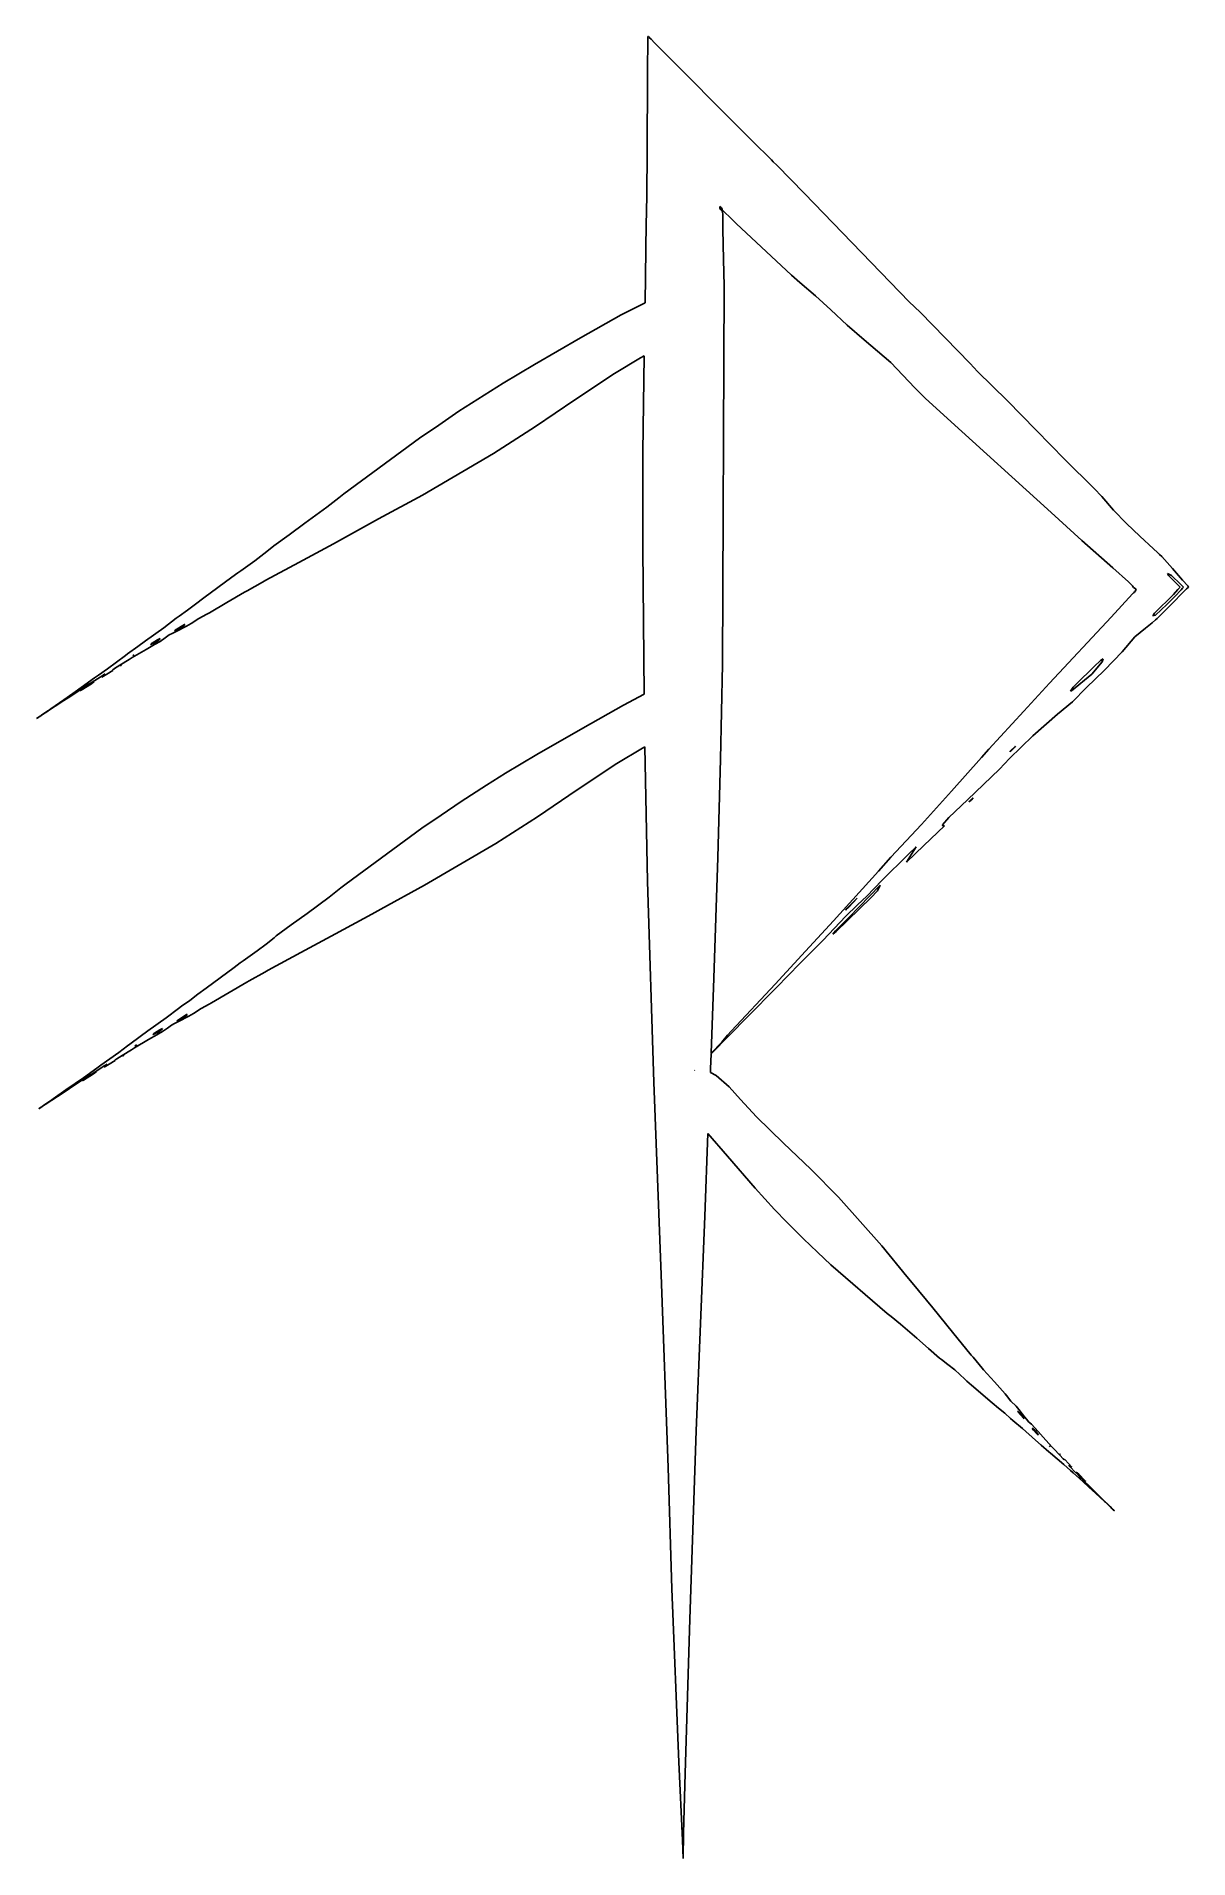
# Model space of a CAD drawing. Extents: x 0 to 118, y 0 to 186.
import ezdxf

# ---------------------------------------------------------------- set-up
doc = ezdxf.new("R2010")
doc.units = 0

msp = doc.modelspace()

# ---------------------------------------------------------------- linework, layer by layer
at = {"layer": 'Layer 1'}
for p, q in [((62.442339, 186.012555), (62.420532, 182.186575)), ((62.500759, 185.995108), (62.442339, 186.012555)), ((62.5898, 185.905), (62.500759, 185.995108)), ((62.768029, 185.724934), (62.5898, 185.905)), ((63.123883, 185.364819), (62.768029, 185.724934)), ((63.8341, 184.646), (63.123883, 185.364819)), ((65.248781, 183.21371), (63.8341, 184.646)), ((70.777111, 177.65634), (65.248781, 183.21371)), ((62.420532, 182.186575), (62.364999, 174.054935)), ((73.440961, 175.02196), (70.777111, 177.65634)), ((74.759051, 173.71727), (73.440961, 175.02196)), ((62.364999, 174.054935), (62.323083, 169.955875)), ((75.070116, 173.408756), (74.759051, 173.71727)), ((75.24714, 173.228013), (75.070116, 173.408756)), ((75.60097, 172.86652), (75.24714, 173.228013)), ((78.4294, 169.973), (75.60097, 172.86652)), ((62.323083, 169.955875), (62.303082, 168.019485)), ((89.132232, 158.929726), (78.4294, 169.973)), ((62.303082, 168.019485), (62.285105, 166.957765)), ((69.788456, 168.625687), (69.786221, 168.647816)), ((69.786221, 168.647816), (69.797287, 168.642604)), ((69.793031, 168.581432), (69.788456, 168.625687)), ((69.802818, 168.494197), (69.793031, 168.581432)), ((69.797287, 168.642604), (69.900264, 168.57388)), ((69.81367, 168.409198), (69.802818, 168.494197)), ((69.847392, 168.331217), (69.81367, 168.409198)), ((70.003562, 168.204197), (69.847392, 168.331217)), ((69.900264, 168.57388), (69.974522, 168.501112)), ((69.974522, 168.501112), (70.02931, 168.374835)), ((70.049096, 168.173133), (70.003562, 168.204197)), ((70.02931, 168.374835), (70.078882, 168.251323)), ((70.072924, 168.158556), (70.049096, 168.173133)), ((70.078989, 168.155045), (70.072924, 168.158556)), ((70.078882, 168.251323), (70.080372, 168.247493)), ((70.080372, 168.122067), (70.078989, 168.155045)), ((70.080372, 168.247493), (70.093778, 168.233026)), ((70.081117, 168.073875), (70.080372, 168.122067)), ((70.08399, 167.880897), (70.081117, 168.073875)), ((70.111224, 166.337167), (70.08399, 167.880897)), ((70.093778, 168.233026), (70.185585, 168.145684)), ((70.185585, 168.145684), (70.369523, 167.971322)), ((70.369523, 167.971322), (70.737292, 167.622704)), ((70.737292, 167.622704), (71.47357, 166.926104)), ((62.285105, 166.957765), (62.153508, 158.834005)), ((70.172289, 163.250447), (70.111224, 166.337167)), ((71.47357, 166.926104), (77.09658, 161.644164)), ((70.22367, 160.550537), (70.172289, 163.250447)), ((70.069628, 121.895737), (70.22367, 160.550537)), ((77.09658, 161.644164), (77.959138, 160.895223)), ((77.959138, 160.895223), (79.557364, 159.53519)), ((62.153508, 158.834005), (59.734018, 157.585175)), ((79.557364, 159.53519), (81.112668, 158.100943)), ((90.240432, 157.855896), (89.132232, 158.929726)), ((59.734018, 157.585175), (55.580598, 155.237085)), ((81.112668, 158.100943), (82.797679, 156.541652)), ((82.797679, 156.541652), (84.541408, 155.041243)), ((95.343852, 152.627036), (90.240432, 157.855896)), ((55.580598, 155.237085), (50.858978, 152.531425)), ((84.541408, 155.041243), (87.261124, 152.724436)), ((50.858978, 152.531425), (47.671728, 150.609925)), ((59.053177, 151.612026), (61.677447, 153.190326)), ((61.677447, 153.190326), (62.083088, 153.405221)), ((62.083088, 153.405221), (61.931333, 143.580242)), ((87.261124, 152.724436), (89.712178, 150.125053)), ((96.093535, 151.796287), (95.343852, 152.627036)), ((54.991137, 148.915526), (59.053177, 151.612026)), ((99.146325, 148.853389), (96.093535, 151.796287)), ((45.727138, 149.399595), (43.156918, 147.750005)), ((47.671728, 150.609925), (45.727138, 149.399595)), ((50.957817, 146.184766), (54.991137, 148.915526)), ((89.712178, 150.125053), (90.766758, 149.079733)), ((90.766758, 149.079733), (93.049858, 146.996423)), ((102.099305, 145.831577), (99.146325, 148.853389)), ((43.156918, 147.750005), (41.104778, 146.344145)), ((93.049858, 146.996423), (103.612958, 137.397773)), ((41.104778, 146.344145), (39.131258, 144.996375)), ((46.696627, 143.446246), (50.957817, 146.184766)), ((105.030015, 142.825523), (102.099305, 145.831577)), ((39.131258, 144.996375), (31.405478, 139.322735)), ((39.418927, 139.189206), (46.696627, 143.446246)), ((61.931333, 143.580242), (61.94362, 133.743421)), ((108.026785, 139.862077), (105.030015, 142.825523)), ((108.812319, 139.033245), (108.026785, 139.862077)), ((29.666856, 137.966444), (27.435786, 136.316224)), ((30.877816, 138.908151), (29.666856, 137.966444)), ((31.405478, 139.322735), (30.877816, 138.908151)), ((34.957737, 136.751006), (39.418927, 139.189206)), ((109.993615, 137.640421), (108.812319, 139.033245)), ((27.435786, 136.316224), (25.805776, 135.140584)), ((30.330801, 134.220886), (34.034541, 136.240466)), ((34.034541, 136.240466), (34.957737, 136.751006)), ((103.612958, 137.397773), (106.769898, 134.571373)), ((111.318289, 136.305465), (109.993615, 137.640421)), ((112.690798, 134.99309), (111.318289, 136.305465)), ((24.261506, 134.011964), (24.042251, 133.831006)), ((25.805776, 135.140584), (24.261506, 134.011964)), ((26.789931, 132.313536), (30.330801, 134.220886)), ((106.769898, 134.571373), (109.924918, 131.781353)), ((114.066179, 133.695555), (112.690798, 134.99309)), ((22.324, 132.476), (20.87782, 131.45983)), ((23.223203, 133.178768), (22.324, 132.476)), ((24.042251, 133.831006), (23.223203, 133.178768)), ((23.428211, 130.502356), (26.789931, 132.313536)), ((61.94362, 133.743421), (62.076919, 118.856921)), ((114.487139, 133.335979), (114.066179, 133.695555)), ((114.689492, 133.140232), (114.487139, 133.335979)), ((114.912366, 132.911508), (114.689492, 133.140232)), ((116.013646, 131.700328), (114.912366, 132.911508)), ((19.955795, 130.800237), (17.113535, 128.691607)), ((20.570373, 131.258323), (19.955795, 130.800237)), ((20.87782, 131.45983), (20.570373, 131.258323)), ((21.519579, 129.419699), (23.102039, 130.303107)), ((23.102039, 130.303107), (23.428211, 130.502356)), ((109.924918, 131.781353), (111.507058, 130.352513)), ((111.507058, 130.352513), (111.860039, 129.993894)), ((115.60691, 130.970875), (115.489994, 131.170556)), ((115.489994, 131.170556), (115.894785, 130.974917)), ((116.557129, 130.020126), (115.60691, 130.970875)), ((115.894785, 130.974917), (116.822341, 130.094593)), ((117.043756, 130.501598), (116.013646, 131.700328)), ((117.561204, 129.916064), (117.043756, 130.501598)), ((17.113535, 128.691607), (16.27268, 128.061496)), ((19.467118, 128.225121), (21.269578, 129.297251)), ((21.269578, 129.297251), (21.519579, 129.419699)), ((111.939098, 129.127886), (109.756108, 126.742666)), ((111.860039, 129.993894), (111.903868, 129.949108)), ((111.903868, 129.949108), (111.917381, 129.931873)), ((111.917381, 129.931873), (111.927591, 129.912298)), ((111.927591, 129.912298), (111.947485, 129.874853)), ((111.956333, 129.145759), (111.939098, 129.127886)), ((111.947485, 129.874853), (112.036848, 129.746233)), ((111.964845, 129.152993), (111.956333, 129.145759)), ((111.981759, 129.167462), (111.964845, 129.152993)), ((112.015061, 129.195966), (111.981759, 129.167462)), ((112.079848, 129.251282), (112.015061, 129.195966)), ((112.036848, 129.746233), (112.309085, 129.586871)), ((112.19953, 129.35639), (112.079848, 129.251282)), ((112.2, 129.356), (112.19953, 129.35639)), ((112.309085, 129.586871), (112.2, 129.356)), ((114.179128, 127.128079), (116.097758, 129.053939)), ((116.242645, 128.823408), (115.427641, 128.022767)), ((115.950616, 128.103408), (117.146676, 129.317038)), ((116.097758, 129.053939), (116.567658, 129.540007)), ((116.893167, 129.531709), (116.242645, 128.823408)), ((116.793831, 129.783624), (116.557129, 130.020126)), ((116.567658, 129.540007), (116.793831, 129.783624)), ((116.822341, 130.094593), (117.095427, 129.831082)), ((117.035082, 129.685966), (116.893167, 129.531709)), ((117.10338, 129.760114), (117.035082, 129.685966)), ((117.095427, 129.831082), (117.131385, 129.7964)), ((117.131385, 129.7964), (117.103, 129.76)), ((117.103, 129.76), (117.10338, 129.760114)), ((117.146676, 129.317038), (117.450189, 129.618101)), ((117.450189, 129.618101), (117.60317, 129.768635)), ((117.626631, 129.843192), (117.561204, 129.916064)), ((117.60317, 129.768635), (117.641467, 129.806295)), ((117.643, 129.825), (117.626631, 129.843192)), ((117.641467, 129.806295), (117.651148, 129.815763)), ((117.651148, 129.815763), (117.643, 129.825)), ((14.293948, 126.615105), (13.011918, 125.645314)), ((14.594907, 126.846598), (14.293948, 126.615105)), ((15.44023, 127.430535), (14.594907, 126.846598)), ((16.27268, 128.061496), (15.44023, 127.430535)), ((15.818696, 126.097234), (16.607317, 126.605854)), ((16.607317, 126.605854), (17.420726, 127.034154)), ((17.420726, 127.034154), (17.668918, 127.170431)), ((17.668918, 127.170431), (19.467118, 128.225121)), ((109.756108, 126.742666), (103.436288, 119.976676)), ((114.002739, 126.87744), (114.179128, 127.128079)), ((114.259761, 126.935417), (114.002739, 126.87744)), ((115.427641, 128.022767), (114.259761, 126.935417)), ((114.280714, 126.44553), (114.452737, 126.60936)), ((114.452737, 126.60936), (114.685076, 126.842978)), ((114.685076, 126.842978), (115.950616, 128.103408)), ((13.011918, 125.645314), (11.149888, 124.305844)), ((13.172445, 124.604395), (13.561598, 124.911097)), ((13.561598, 124.911097), (13.88479, 125.062695)), ((13.88479, 125.062695), (14.281174, 125.265141)), ((14.120669, 125.341637), (14.170456, 125.391743)), ((14.187584, 125.334404), (14.120669, 125.341637)), ((14.170456, 125.391743), (15.116204, 125.975152)), ((14.64333, 125.589298), (14.187584, 125.334404)), ((14.281174, 125.265141), (15.3388, 125.825)), ((15.13344, 125.91249), (14.64333, 125.589298)), ((15.116204, 125.975152), (15.169397, 125.986641)), ((15.169397, 125.986641), (15.1334, 125.913)), ((15.1334, 125.913), (15.13344, 125.91249)), ((15.3388, 125.825), (15.818696, 126.097234)), ((110.8641, 123.18073), (112.14868, 124.7135)), ((112.14868, 124.7135), (113.26656, 125.616483)), ((113.26656, 125.616483), (113.941881, 126.145847)), ((113.941881, 126.145847), (114.280714, 126.44553)), ((9.094346, 122.803814), (8.181358, 122.125406)), ((9.32403, 122.972114), (9.094346, 122.803814)), ((10.37914, 123.745735), (9.32403, 122.972114)), ((9.801905, 122.604917), (11.227125, 123.430027)), ((9.99958, 122.868), (9.847132, 122.770125)), ((9.847132, 122.770125), (9.853513, 122.787999)), ((9.853513, 122.787999), (10.008735, 122.886404)), ((10.008735, 122.886404), (9.99958, 122.868)), ((9.99958, 122.868), (9.99958, 122.868)), ((11.149888, 124.305844), (10.37914, 123.745735)), ((11.227125, 123.430027), (12.084256, 123.921624)), ((11.66331, 123.945238), (11.754056, 124.034174)), ((11.694693, 123.943643), (11.66331, 123.945238)), ((12.292888, 124.236307), (11.694693, 123.943643)), ((11.754056, 124.034174), (11.841079, 124.09162)), ((11.841079, 124.09162), (12.379378, 124.426618)), ((12.084256, 123.921624), (12.637976, 124.253754)), ((12.61087, 124.48865), (12.292888, 124.236307)), ((12.379378, 124.426618), (12.648423, 124.560874)), ((12.6109, 124.489), (12.61087, 124.48865)), ((12.648423, 124.560874), (12.6109, 124.489)), ((12.637976, 124.253754), (13.172445, 124.604395)), ((109.0643, 121.32966), (110.8641, 123.18073)), ((7.271991, 121.455084), (6.34188, 120.801145)), ((7.012317, 120.930334), (6.691569, 120.609374)), ((6.691569, 120.609374), (7.216361, 120.924483)), ((6.78104, 120.787462), (7.012317, 120.930334)), ((7.216361, 120.924483), (7.825831, 121.294058)), ((8.181358, 122.125406), (7.271991, 121.455084)), ((7.783597, 121.330973), (7.982643, 121.475869)), ((7.825831, 121.294058), (7.783597, 121.330973)), ((7.982643, 121.475869), (8.541262, 121.815444)), ((8.541262, 121.815444), (9.496798, 122.396406)), ((8.560846, 121.750382), (8.626908, 121.786447)), ((8.60159, 121.784), (8.560846, 121.750382)), ((8.690527, 121.830169), (8.60159, 121.784)), ((8.60159, 121.784), (8.60159, 121.784)), ((8.626908, 121.786447), (8.690527, 121.830169)), ((9.496798, 122.396406), (9.801905, 122.604917)), ((69.844096, 112.245477), (70.069628, 121.895737)), ((106.172371, 119.895908), (108.004841, 121.684538)), ((107.18312, 119.52518), (109.0643, 121.32966)), ((108.83611, 122.15646), (107.78526, 120.89964)), ((108.004841, 121.684538), (108.644632, 122.312458)), ((108.644632, 122.312458), (108.937825, 122.458371)), ((108.937825, 122.458371), (108.836, 122.156)), ((108.836, 122.156), (108.83611, 122.15646)), ((3.513038, 118.66894), (4.896349, 119.58884)), ((4.58432, 119.53582), (3.729848, 118.934123)), ((4.571786, 119.289443), (4.485511, 119.223059)), ((4.485511, 119.223059), (4.582956, 119.270718)), ((4.96881, 119.545932), (4.571786, 119.289443)), ((4.582956, 119.270718), (5.624026, 119.916786)), ((5.96007, 120.524548), (4.58432, 119.53582)), ((4.896349, 119.58884), (5.252945, 119.808522)), ((5.03179, 119.791), (4.936258, 119.735998)), ((4.936258, 119.735998), (4.992217, 119.779296)), ((5.92254, 120.177), (4.96881, 119.545932)), ((4.992217, 119.779296), (5.285305, 119.973978)), ((5.285305, 119.973978), (5.03179, 119.791)), ((5.03179, 119.791), (5.03179, 119.791)), ((5.252945, 119.808522), (5.531139, 119.976393)), ((5.531139, 119.976393), (5.989864, 120.28012)), ((5.624026, 119.916786), (5.92254, 120.177)), ((5.92254, 120.177), (5.92254, 120.177)), ((6.34188, 120.801145), (5.96007, 120.524548)), ((5.989864, 120.28012), (6.78104, 120.787462)), ((103.436288, 119.976676), (100.829888, 117.149536)), ((105.587587, 119.174309), (105.878013, 119.594845)), ((105.70695, 119.20112), (105.587587, 119.174309)), ((107.78526, 120.89964), (105.70695, 119.20112)), ((105.789357, 118.094893), (107.18312, 119.52518)), ((105.878013, 119.594845), (106.172371, 119.895908)), ((0.681008, 116.812442), (1.937178, 117.63351)), ((1.350597, 117.281275), (1.167192, 117.146167)), ((1.47677, 117.37), (1.350597, 117.281275)), ((2.800697, 118.283799), (1.47677, 117.37)), ((1.937178, 117.63351), (2.80995, 118.207129)), ((3.729848, 118.934123), (2.800697, 118.283799)), ((2.80995, 118.207129), (3.513038, 118.66894)), ((59.966479, 117.762131), (55.813059, 115.414041)), ((62.076919, 118.856921), (59.966479, 117.762131)), ((104.253, 116.819), (105.789357, 118.094893)), ((0.149205, 116.464044), (0.015167, 116.375)), ((0.015167, 116.375), (0.132289, 116.452236)), ((0.015167, 116.375), (0.015167, 116.375)), ((0.132289, 116.452236), (0.31761, 116.575214)), ((0.31761, 116.575214), (0.149205, 116.464044)), ((0.317611, 116.575313), (0.351655, 116.597761)), ((0.341227, 116.590951), (0.317611, 116.575313)), ((0.355378, 116.600208), (0.341227, 116.590951)), ((0.351655, 116.597761), (0.681008, 116.812442)), ((0.546868, 116.730208), (0.355378, 116.600208)), ((1.167192, 117.146167), (0.546868, 116.730208)), ((55.813059, 115.414041), (51.091439, 112.708381)), ((100.829888, 117.149536), (97.274758, 113.244726)), ((101.751813, 114.627438), (104.253, 116.819)), ((61.909598, 113.366487), (62.149278, 113.493402)), ((62.149278, 113.493402), (62.393535, 99.730802)), ((99.373192, 112.303425), (101.751813, 114.627438)), ((99.9483, 113.4929), (99.43053, 112.975559)), ((99.442979, 113.049388), (99.970748, 113.5712)), ((99.970748, 113.5712), (99.9483, 113.493)), ((99.9483, 113.493), (99.9483, 113.4929)), ((51.091439, 112.708381), (47.904079, 110.786881)), ((55.223398, 109.091677), (59.285438, 111.788177)), ((59.285438, 111.788177), (61.909598, 113.366487)), ((69.603561, 102.201077), (69.844096, 112.245477)), ((96.501989, 112.394191), (93.441859, 108.971091)), ((97.274758, 113.244726), (96.501989, 112.394191)), ((98.349142, 111.217255), (99.373192, 112.303425)), ((99.43053, 112.975559), (99.442979, 113.049388)), ((47.904079, 110.786881), (45.959489, 109.576551)), ((95.088592, 108.092665), (98.349142, 111.217255)), ((43.389369, 107.926961), (41.337229, 106.521101)), ((45.959489, 109.576551), (43.389369, 107.926961)), ((51.189968, 106.360917), (55.223398, 109.091677)), ((93.441859, 108.971091), (90.398969, 105.574161)), ((93.180392, 106.268185), (95.088592, 108.092665)), ((95.214899, 107.860253), (95.4434, 108.061)), ((95.346697, 108.028234), (95.214899, 107.860253)), ((95.65606, 108.28866), (95.346697, 108.028234)), ((95.4434, 108.061), (95.65606, 108.28866)), ((41.337229, 106.521101), (39.363709, 105.173331)), ((46.928778, 103.622397), (51.189968, 106.360917)), ((92.519538, 105.525094), (93.180392, 106.268185)), ((39.363709, 105.173331), (31.637929, 99.499681)), ((90.398969, 105.574161), (87.266509, 102.217231)), ((90.633995, 103.429662), (92.715815, 105.417432)), ((92.570403, 105.429334), (92.519538, 105.525094)), ((92.715815, 105.417432), (92.570403, 105.429334)), ((39.651078, 99.365357), (46.928778, 103.622397)), ((86.342597, 99.83815), (89.031437, 102.51753)), ((88.836755, 101.731992), (90.633995, 103.429662)), ((89.360973, 102.523701), (88.836755, 101.731992)), ((89.031437, 102.51753), (89.822079, 103.279662)), ((89.822079, 103.279662), (89.360973, 102.523701)), ((69.184411, 89.866777), (69.603561, 102.201077)), ((85.990549, 100.804351), (81.394359, 95.735931)), ((87.266509, 102.217231), (85.990549, 100.804351)), ((31.110267, 99.085097), (29.899307, 98.14339)), ((31.637929, 99.499681), (31.110267, 99.085097)), ((35.189998, 96.927157), (39.651078, 99.365357)), ((62.393535, 99.730802), (63.046314, 79.273302)), ((86.1701, 99.370305), (82.952, 96.0571)), ((84.792277, 98.24612), (86.342597, 99.83815)), ((85.224882, 98.077855), (85.890059, 98.784001)), ((85.890059, 98.784001), (86.1701, 99.370305)), ((29.899307, 98.14339), (27.668127, 96.49317)), ((34.266802, 96.416617), (35.189998, 96.927157)), ((81.671782, 94.633475), (85.224882, 98.077855)), ((82.613866, 96.177704), (83.835996, 97.347604)), ((82.9552, 97.1124), (82.622858, 96.816016)), ((82.622858, 96.816016), (82.806051, 97.035379)), ((82.806051, 97.035379), (83.799673, 98.051549)), ((82.9553, 97.1123), (82.9552, 97.1124)), ((83.799673, 98.051549), (82.9553, 97.1123)), ((83.835996, 97.347604), (84.792277, 98.24612)), ((26.038117, 95.31753), (24.493957, 94.18891)), ((27.668127, 96.49317), (26.038117, 95.31753)), ((30.563062, 94.397037), (34.266802, 96.416617)), ((81.394359, 95.735931), (78.536579, 92.630081)), ((80.332798, 93.738545), (82.613866, 96.177704)), ((82.952, 96.0571), (81.60625, 94.70337)), ((82.952, 96.0571), (82.952, 96.0571)), ((23.455654, 93.355714), (22.556396, 92.653049)), ((24.274702, 94.007952), (23.455654, 93.355714)), ((24.493957, 94.18891), (24.274702, 94.007952)), ((27.022092, 92.489587), (30.563062, 94.397037)), ((77.943626, 91.360024), (80.332798, 93.738545)), ((81.60625, 94.70337), (81.325185, 94.364963)), ((81.325185, 94.364963), (81.671782, 94.633475)), ((20.802659, 91.435389), (20.188081, 90.9773)), ((21.110106, 91.636879), (20.802659, 91.435389)), ((22.556396, 92.653049), (21.110106, 91.636879)), ((23.660482, 90.678507), (27.022092, 92.489587)), ((78.536579, 92.630081), (75.429649, 89.264001)), ((75.564356, 88.934804), (77.943626, 91.360024)), ((20.188081, 90.9773), (17.345941, 88.86867)), ((19.699307, 88.401265), (21.501857, 89.473295)), ((21.501857, 89.473295), (21.75175, 89.59585)), ((21.75175, 89.59585), (23.33431, 90.479258)), ((23.33431, 90.479258), (23.660482, 90.678507)), ((68.897496, 82.218757), (69.184411, 89.866777)), ((15.672636, 87.6076), (14.827313, 87.023553)), ((16.505086, 88.238561), (15.672636, 87.6076)), ((17.345941, 88.86867), (16.505086, 88.238561)), ((17.901217, 87.346575), (19.699307, 88.401265)), ((75.429649, 89.264001), (70.999419, 84.508231)), ((72.611896, 85.922024), (75.564356, 88.934804)), ((13.244324, 85.822376), (11.382194, 84.482906)), ((14.526354, 86.79217), (13.244324, 85.822376)), ((14.352872, 85.518337), (14.402659, 85.568443)), ((14.402659, 85.568443), (15.348515, 86.151849)), ((14.87564, 85.765998), (14.419787, 85.511101)), ((14.513429, 85.441246), (15.571099, 86.001141)), ((14.827313, 87.023553), (14.526354, 86.79217)), ((15.36575, 86.08919), (14.87564, 85.765998)), ((15.348515, 86.151849), (15.401705, 86.163338)), ((15.3658, 86.0892), (15.36575, 86.08919)), ((15.401705, 86.163338), (15.3658, 86.0892)), ((15.571099, 86.001141), (16.050995, 86.273378)), ((16.050995, 86.273378), (16.839509, 86.781891)), ((16.839509, 86.781891), (17.652918, 87.210191)), ((17.652918, 87.210191), (17.901217, 87.346575)), ((68.895496, 82.154454), (72.611896, 85.922024)), ((10.61155, 83.922797), (9.55644, 83.149176)), ((11.382194, 84.482906), (10.61155, 83.922797)), ((11.459488, 83.606128), (12.316619, 84.097728)), ((11.895522, 84.121941), (11.986373, 84.210877)), ((11.92701, 84.120346), (11.895522, 84.121941)), ((12.525098, 84.41301), (11.92701, 84.120346)), ((11.986373, 84.210877), (12.073297, 84.268219)), ((12.073297, 84.268219), (12.611596, 84.603327)), ((12.316619, 84.097728), (12.870339, 84.429858)), ((12.84308, 84.66535), (12.525098, 84.41301)), ((12.611596, 84.603327), (12.880641, 84.737583)), ((12.8431, 84.6653), (12.84308, 84.66535)), ((12.880641, 84.737583), (12.8431, 84.6653)), ((12.870339, 84.429858), (13.404808, 84.780392)), ((13.404808, 84.780392), (13.793958, 85.087201)), ((13.793958, 85.087201), (14.117153, 85.238797)), ((14.117153, 85.238797), (14.513429, 85.441246)), ((14.419787, 85.511101), (14.352872, 85.518337)), ((70.57995, 84.047272), (69.979946, 83.349077)), ((70.999419, 84.508231), (70.57995, 84.047272)), ((8.413771, 82.302364), (7.504404, 81.632149)), ((8.215005, 81.651862), (8.773624, 81.991544)), ((9.326759, 82.980879), (8.413771, 82.302364)), ((8.773624, 81.991544), (9.729053, 82.572504)), ((8.79308, 81.9269), (8.85925, 81.96307)), ((8.833813, 81.960623), (8.79308, 81.9269)), ((8.79308, 81.9269), (8.79308, 81.9269)), ((8.92275, 82.006794), (8.833813, 81.960623)), ((8.85925, 81.96307), (8.92275, 82.006794)), ((9.55644, 83.149176), (9.326759, 82.980879)), ((9.729053, 82.572504), (10.034268, 82.780911)), ((10.034268, 82.780911), (11.459488, 83.606128)), ((10.2319, 83.0447), (10.079345, 82.946828)), ((10.079345, 82.946828), (10.085836, 82.964699)), ((10.085836, 82.964699), (10.241058, 83.063104)), ((10.241058, 83.063104), (10.2319, 83.0447)), ((10.2319, 83.0447), (10.2319, 83.0447)), ((68.837838, 80.617844), (68.895496, 82.154454)), ((69.979946, 83.349077), (68.897496, 82.218757)), ((4.815196, 79.447577), (5.856266, 80.093645)), ((6.192484, 80.701613), (4.816624, 79.712885)), ((6.154778, 80.353752), (5.201048, 79.722791)), ((5.224444, 79.955899), (5.517636, 80.150579)), ((5.517636, 80.150579), (5.26402, 79.9676)), ((5.48531, 79.984627), (5.763397, 80.152501)), ((5.763397, 80.152501), (6.222228, 80.456225)), ((5.856266, 80.093645), (6.154778, 80.353752)), ((6.574186, 80.97821), (6.192484, 80.701613)), ((6.222228, 80.456225), (7.013296, 80.963567)), ((7.504404, 81.632149), (6.574186, 80.97821)), ((7.244681, 81.106442), (6.923828, 80.785482)), ((6.923828, 80.785482), (7.448617, 81.100589)), ((7.013296, 80.963567), (7.244681, 81.106442)), ((7.448617, 81.100589), (8.058087, 81.470167)), ((8.015855, 81.507082), (8.215005, 81.651862)), ((8.058087, 81.470167), (8.015855, 81.507082)), ((67.204728, 80.440897), (67.2559, 80.4926)), ((67.25292, 80.489301), (67.204728, 80.440897)), ((67.2559, 80.4926), (67.25292, 80.489301)), ((67.2559, 80.4926), (67.2559, 80.4926)), ((68.822623, 80.22965), (68.837838, 80.617844)), ((69.432203, 79.925395), (68.822623, 80.22965)), ((3.033102, 78.460867), (1.709162, 77.546287)), ((2.16944, 77.8095), (3.042316, 78.383226)), ((3.962256, 79.111188), (3.033102, 78.460867)), ((3.042316, 78.383226), (3.745404, 78.844941)), ((3.745404, 78.844941), (5.128714, 79.764945)), ((4.816624, 79.712885), (3.962256, 79.111188)), ((4.80413, 79.4663), (4.717855, 79.399919)), ((4.717855, 79.399919), (4.815196, 79.447577)), ((5.201048, 79.722791), (4.80413, 79.4663)), ((4.80413, 79.4663), (4.80413, 79.4663)), ((5.128714, 79.764945), (5.48531, 79.984627)), ((5.26402, 79.9676), (5.168488, 79.912601)), ((5.168488, 79.912601), (5.224444, 79.955899)), ((5.26402, 79.9676), (5.26402, 79.9676)), ((63.046314, 79.273302), (63.795681, 59.603302)), ((70.751346, 78.794549), (69.432203, 79.925395)), ((71.899673, 77.490595), (70.751346, 78.794549)), ((0.247828, 76.5515), (0.247402, 76.551181)), ((0.247402, 76.551181), (0.247828, 76.5515)), ((0.381442, 76.640223), (0.247828, 76.5515)), ((0.247828, 76.5515), (0.364532, 76.628414)), ((0.247828, 76.5515), (0.247828, 76.5515)), ((0.247828, 76.5515), (0.247828, 76.5515)), ((0.364532, 76.628414), (0.55134, 76.752245)), ((0.55134, 76.752245), (0.381442, 76.640223)), ((0.551389, 76.752454), (0.583943, 76.773942)), ((0.573622, 76.767242), (0.551389, 76.752454)), ((0.587773, 76.776496), (0.573622, 76.767242)), ((0.583943, 76.773942), (0.913412, 76.988733)), ((0.779263, 76.906496), (0.587773, 76.776496)), ((1.399587, 77.322457), (0.779263, 76.906496)), ((0.913412, 76.988733), (2.16944, 77.8095)), ((1.582885, 77.457562), (1.399587, 77.322457)), ((1.709162, 77.546287), (1.582885, 77.457562)), ((73.535103, 75.706545), (71.899673, 77.490595)), ((76.293733, 73.018235), (73.535103, 75.706545)), ((68.247406, 65.595902), (68.578365, 74.020622)), ((68.578365, 74.020622), (70.575505, 71.691142)), ((79.080773, 70.364285), (76.293733, 73.018235)), ((70.575505, 71.691142), (73.397755, 68.442082)), ((81.893763, 67.517995), (79.080773, 70.364285)), ((73.397755, 68.442082), (75.388085, 66.276432)), ((86.321663, 62.535305), (81.893763, 67.517995)), ((67.380273, 43.653602), (68.247406, 65.595902)), ((75.388085, 66.276432), (76.636495, 64.966212)), ((76.636495, 64.966212), (78.331295, 63.248862)), ((78.331295, 63.248862), (79.764065, 61.903322)), ((79.764065, 61.903322), (81.138225, 60.608102)), ((88.882203, 59.431355), (86.321663, 62.535305)), ((63.795681, 59.603302), (64.503556, 39.911902)), ((81.138225, 60.608102), (86.873675, 55.652862)), ((89.417525, 58.790711), (88.882203, 59.431355)), ((91.539135, 56.212401), (89.417525, 58.790711)), ((93.546585, 53.740581), (91.539135, 56.212401)), ((86.873675, 55.652862), (87.289741, 55.322329)), ((87.289741, 55.322329), (88.235704, 54.560728)), ((88.235704, 54.560728), (89.902624, 53.133168)), ((89.902624, 53.133168), (91.093484, 52.081458)), ((95.452655, 51.394081), (93.546585, 53.740581)), ((91.093484, 52.081458), (92.235074, 51.089431)), ((92.235074, 51.089431), (92.415716, 50.954645)), ((92.415716, 50.954645), (93.069342, 50.444004)), ((93.069342, 50.444004), (93.774773, 49.879427)), ((95.658719, 51.173228), (95.452655, 51.394081)), ((96.58351, 50.077478), (95.658719, 51.173228)), ((93.774773, 49.879427), (94.807333, 48.938569)), ((94.807333, 48.938569), (95.013824, 48.734314)), ((95.013824, 48.734314), (95.476061, 48.342079)), ((96.714461, 49.899498), (96.58351, 50.077478)), ((97.827021, 48.670558), (96.714461, 49.899498)), ((98.923511, 47.440228), (97.827021, 48.670558)), ((95.476061, 48.342079), (97.605331, 46.525369)), ((97.605331, 46.525369), (98.240867, 45.989624)), ((99.066598, 47.267675), (98.923511, 47.440228)), ((99.518941, 46.697022), (99.066598, 47.267675)), ((100.041071, 46.17085), (99.518941, 46.697022)), ((98.240867, 45.989624), (98.8764, 45.461429)), ((98.8764, 45.461429), (99.47098, 44.908556)), ((99.47098, 44.908556), (99.703745, 44.718556)), ((99.703745, 44.718556), (100.680877, 43.904509)), ((100.325432, 45.839784), (100.041071, 46.17085)), ((100.208512, 45.606126), (100.193726, 45.648253)), ((100.193726, 45.648253), (100.263, 45.639)), ((100.811056, 44.967294), (100.208512, 45.606126)), ((100.263, 45.639), (100.26328, 45.63901)), ((100.26328, 45.63901), (100.594134, 45.314009)), ((100.916182, 45.098717), (100.325432, 45.839784)), ((100.594134, 45.314009), (100.860944, 44.998581)), ((100.860097, 44.939314), (100.811056, 44.967294)), ((100.860944, 44.998581), (100.860097, 44.939314)), ((101.13097, 44.818821), (100.916182, 45.098717)), ((101.294055, 44.586693), (101.13097, 44.818821)), ((66.725907, 24.422102), (67.380273, 43.653602)), ((100.680877, 43.904509), (102.038227, 42.702059)), ((101.601824, 44.343181), (101.294055, 44.586693)), ((101.960974, 43.98818), (101.601824, 44.343181)), ((101.6837, 43.90804), (101.751679, 43.89687)), ((101.684, 43.908), (101.6837, 43.90804)), ((101.826679, 43.717187), (101.684, 43.908)), ((101.751679, 43.89687), (102.004657, 43.698358)), ((102.172212, 43.354419), (101.826679, 43.717187)), ((102.305231, 43.611476), (101.960974, 43.98818)), ((102.004657, 43.698358), (102.317108, 43.272293)), ((102.231041, 43.296761), (102.172212, 43.354419)), ((102.318383, 43.244951), (102.231041, 43.296761)), ((102.818, 43.0219), (102.305231, 43.611476)), ((102.317108, 43.272293), (102.318383, 43.244951)), ((103.677164, 42.043639), (102.818, 43.0219)), ((102.038227, 42.702059), (102.605036, 42.205992)), ((102.605036, 42.205992), (103.387381, 41.528967)), ((103.387381, 41.528967), (103.55749, 41.38152)), ((103.507855, 42.034523), (103.406684, 42.138564)), ((103.406684, 42.138564), (103.424, 42.1361)), ((103.42392, 42.13612), (103.524453, 42.034204)), ((103.424, 42.1361), (103.42392, 42.13612)), ((103.524453, 42.034204), (103.507855, 42.034523)), ((103.55749, 41.38152), (104.242386, 40.798221)), ((103.889719, 41.843425), (103.677164, 42.043639)), ((104.490787, 41.195548), (103.889719, 41.843425)), ((104.508744, 41.276958), (104.46417, 41.318554)), ((104.46417, 41.318554), (104.513, 41.256)), ((104.84217, 40.816823), (104.490787, 41.195548)), ((104.546618, 41.231001), (104.508744, 41.276958)), ((104.513, 41.256), (104.546618, 41.231001)), ((104.513, 41.256), (104.513, 41.256)), ((64.503556, 39.911902), (64.902494, 27.552102)), ((104.242386, 40.798221), (104.919719, 40.215771)), ((104.988767, 40.688737), (104.84217, 40.816823)), ((104.919719, 40.215771), (105.584084, 39.610662)), ((105.018341, 40.735546), (104.988767, 40.688737)), ((105.400788, 40.322034), (105.018341, 40.735546)), ((105.727494, 39.965116), (105.400788, 40.322034)), ((105.560258, 39.989904), (105.412704, 40.146074)), ((105.412704, 40.146074), (105.727494, 39.965116)), ((106.081539, 39.461178), (105.560258, 39.989904)), ((105.584084, 39.610662), (105.864192, 39.364703)), ((105.864192, 39.364703), (106.866222, 38.476082)), ((106.39239, 39.157346), (106.081539, 39.461178)), ((106.179, 39.4333), (106.824854, 38.80149)), ((106.437315, 39.253618), (106.179, 39.4333)), ((106.179, 39.4333), (106.179, 39.4333)), ((106.566222, 38.968302), (106.39239, 39.157346)), ((107.104019, 38.551594), (106.437315, 39.253618)), ((106.613722, 38.753974), (106.414572, 38.948019)), ((106.414572, 38.948019), (106.6, 38.7844)), ((106.793128, 38.727451), (106.566222, 38.968302)), ((106.6, 38.7844), (106.657232, 38.718761)), ((106.6, 38.7844), (106.6, 38.7844)), ((106.657232, 38.718761), (106.613722, 38.753974)), ((107.73409, 37.812445), (106.793128, 38.727451)), ((106.824854, 38.80149), (107.088167, 38.536701)), ((106.866222, 38.476082), (107.477393, 37.920545)), ((107.088167, 38.536701), (107.15487, 38.482232)), ((107.15487, 38.482232), (107.104019, 38.551594)), ((107.477393, 37.920545), (108.138461, 37.315331)), ((108.207179, 37.34565), (107.73409, 37.812445)), ((108.138461, 37.315331), (109.069636, 36.449474)), ((108.794734, 36.766392), (108.207179, 37.34565)), ((109.636334, 35.93128), (108.794734, 36.766392)), ((109.069636, 36.449474), (109.159744, 36.367454)), ((109.159744, 36.367454), (109.296339, 36.2499)), ((109.296339, 36.2499), (109.72134, 35.840534)), ((109.853363, 35.715321), (109.636334, 35.93128)), ((109.72134, 35.840534), (109.853363, 35.715321)), ((109.854512, 35.714642), (109.853874, 35.71528)), ((109.853874, 35.71528), (109.86398, 35.705174)), ((109.891, 35.6788), (109.854512, 35.714642)), ((109.86398, 35.705174), (109.891, 35.6788)), ((110.004851, 35.566959), (109.890063, 35.678874)), ((109.890063, 35.678874), (109.992831, 35.578022)), ((109.891, 35.6788), (109.891, 35.6788)), ((109.992831, 35.578022), (110.084, 35.4893)), ((110.084, 35.4893), (110.004851, 35.566959)), ((110.084, 35.4893), (110.084, 35.4893)), ((64.902494, 27.552102), (65.613668, 9.830802)), ((66.252607, 8.672602), (66.725907, 24.422102)), ((65.613668, 9.830802), (65.997182, 1.891822)), ((66.087606, 2.575762), (66.252607, 8.672602)), ((65.997182, 1.891822), (66.052767, 0.000697)), ((66.052767, 0.000697), (66.087606, 2.575762))]:
    msp.add_line(p, q, dxfattribs=at)

doc.saveas('drawing.dxf')
